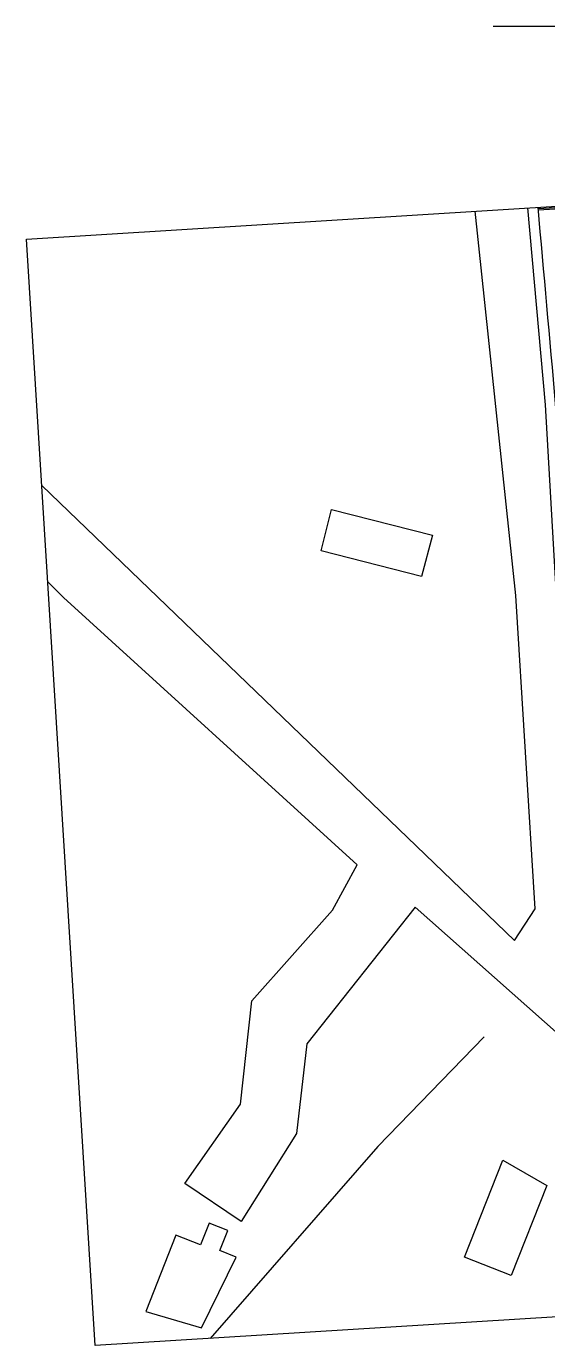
# Model space of a CAD drawing. Header units: millimetres. Extents: x 55520 to 96084, y -58491 to -49645.
# Drawn here: x 60344.4 to 60497.7, y -57736.9 to -57349.1 of the extents above; entities that cross this region are included whole.
import ezdxf

# ---------------------------------------------------------------- set-up
doc = ezdxf.new("R2010")
doc.units = ezdxf.units.MM
for name, color, linetype in [('Alvenaria Corte', 30, 'Continuous'), ('Alvenaria Vista', 40, 'Continuous'), ('ARQ-COTAS', 1, 'Continuous'), ('Cinza', 9, 'Continuous'), ('Curvas de Nível', 10, 'Continuous'), ('Limite Terreno', 20, 'Continuous'), ('Limites', 250, 'Continuous'), ('Pilares', 181, 'Continuous')]:
    doc.layers.add(name, color=color, linetype=linetype)

msp = doc.modelspace()

# ---------------------------------------------------------------- linework, layer by layer
at = {"layer": 'Alvenaria Corte'}
for p, q in [((60494.901, -57402.662), (60673.623, -57391.574)), ((60494.937, -57403.061), (60673.249, -57391.998))]:
    msp.add_line(p, q, dxfattribs=at)
at = {"layer": 'Alvenaria Vista'}
msp.add_open_spline([(60790.775, -57597.925), (60728.185, -57615.952), (60665.595, -57633.978), (60603.005, -57652.005), (60592.83, -57653.565), (60582.655, -57655.124), (60572.481, -57656.684), (60559.972, -57655.216), (60547.464, -57653.749), (60534.956, -57652.282), (60526.601, -57645.129), (60518.246, -57637.976), (60509.892, -57630.823), (60506.602, -57573.917), (60503.313, -57517.011), (60500.024, -57460.105), (60498.305, -57440.833), (60496.586, -57421.56), (60494.868, -57402.288)], degree=3, knots=[20.3224163, 20.3224163, 20.3224163, 20.3224163, 21.3053757, 21.3053757, 21.3053757, 22.3053757, 22.3053757, 22.3053757, 23.3053757, 23.3053757, 23.3053757, 24.3053757, 24.3053757, 24.3053757, 25.3053757, 25.3053757, 25.3053757, 25.5933686, 25.5933686, 25.5933686, 25.5933686], dxfattribs=at)
at = {"layer": 'ARQ-COTAS'}
msp.add_lwpolyline([(60344.416, -57411.622), (60777.55, -57384.75), (60797.729, -57710.008), (60364.595, -57736.88)], close=True, dxfattribs=at)
at = {"layer": 'Cinza'}
for points in [[(60460.631, -57510.797), (60431.042, -57503.241), (60434.141, -57491.105), (60463.781, -57498.674), (60460.631, -57510.797)], [(60497.443, -57689.816), (60486.927, -57716.315), (60473.228, -57710.879), (60484.536, -57682.386), (60497.443, -57689.816)], [(60406.079, -57710.836), (60401.308, -57708.962), (60403.631, -57703.046), (60398.116, -57700.88), (60395.615, -57707.249), (60388.365, -57704.402), (60379.536, -57726.884), (60395.884, -57731.662), (60406.079, -57710.836)]]:
    msp.add_lwpolyline(points, dxfattribs=at)
at = {"layer": 'Curvas de Nível'}
msp.add_lwpolyline([(60478.991, -57646.109), (60447.795, -57678.353), (60398.488, -57734.777)], dxfattribs=at)
at = {"layer": 'Limite Terreno'}
msp.add_lwpolyline([(60790.965, -57600.992), (60603.65, -57654.942), (60572.534, -57659.711), (60533.699, -57655.155), (60506.97, -57632.272), (60497.032, -57460.325), (60491.872, -57402.473)], dxfattribs=at)
at = {"layer": 'Limites'}
for points in [[(60348.911, -57484.08), (60487.939, -57617.799), (60494.001, -57608.446), (60488.287, -57516.366), (60476.361, -57403.436)], [(60538.654, -57726.081), (60539.138, -57669.371), (60514.768, -57660.162), (60501.058, -57645.516), (60458.719, -57607.958), (60426.829, -57648.209), (60423.804, -57674.54), (60407.522, -57700.43), (60391.002, -57689.26), (60407.401, -57665.875), (60410.712, -57635.545), (60434.396, -57608.841), (60441.631, -57595.583), (60355.363, -57516.994), (60350.659, -57512.253)]]:
    msp.add_lwpolyline(points, dxfattribs=at)
at = {"layer": 'Pilares'}
msp.add_line((60505.874, -57349.111), (60481.631, -57349.111), dxfattribs=at)

doc.saveas('drawing.dxf')
